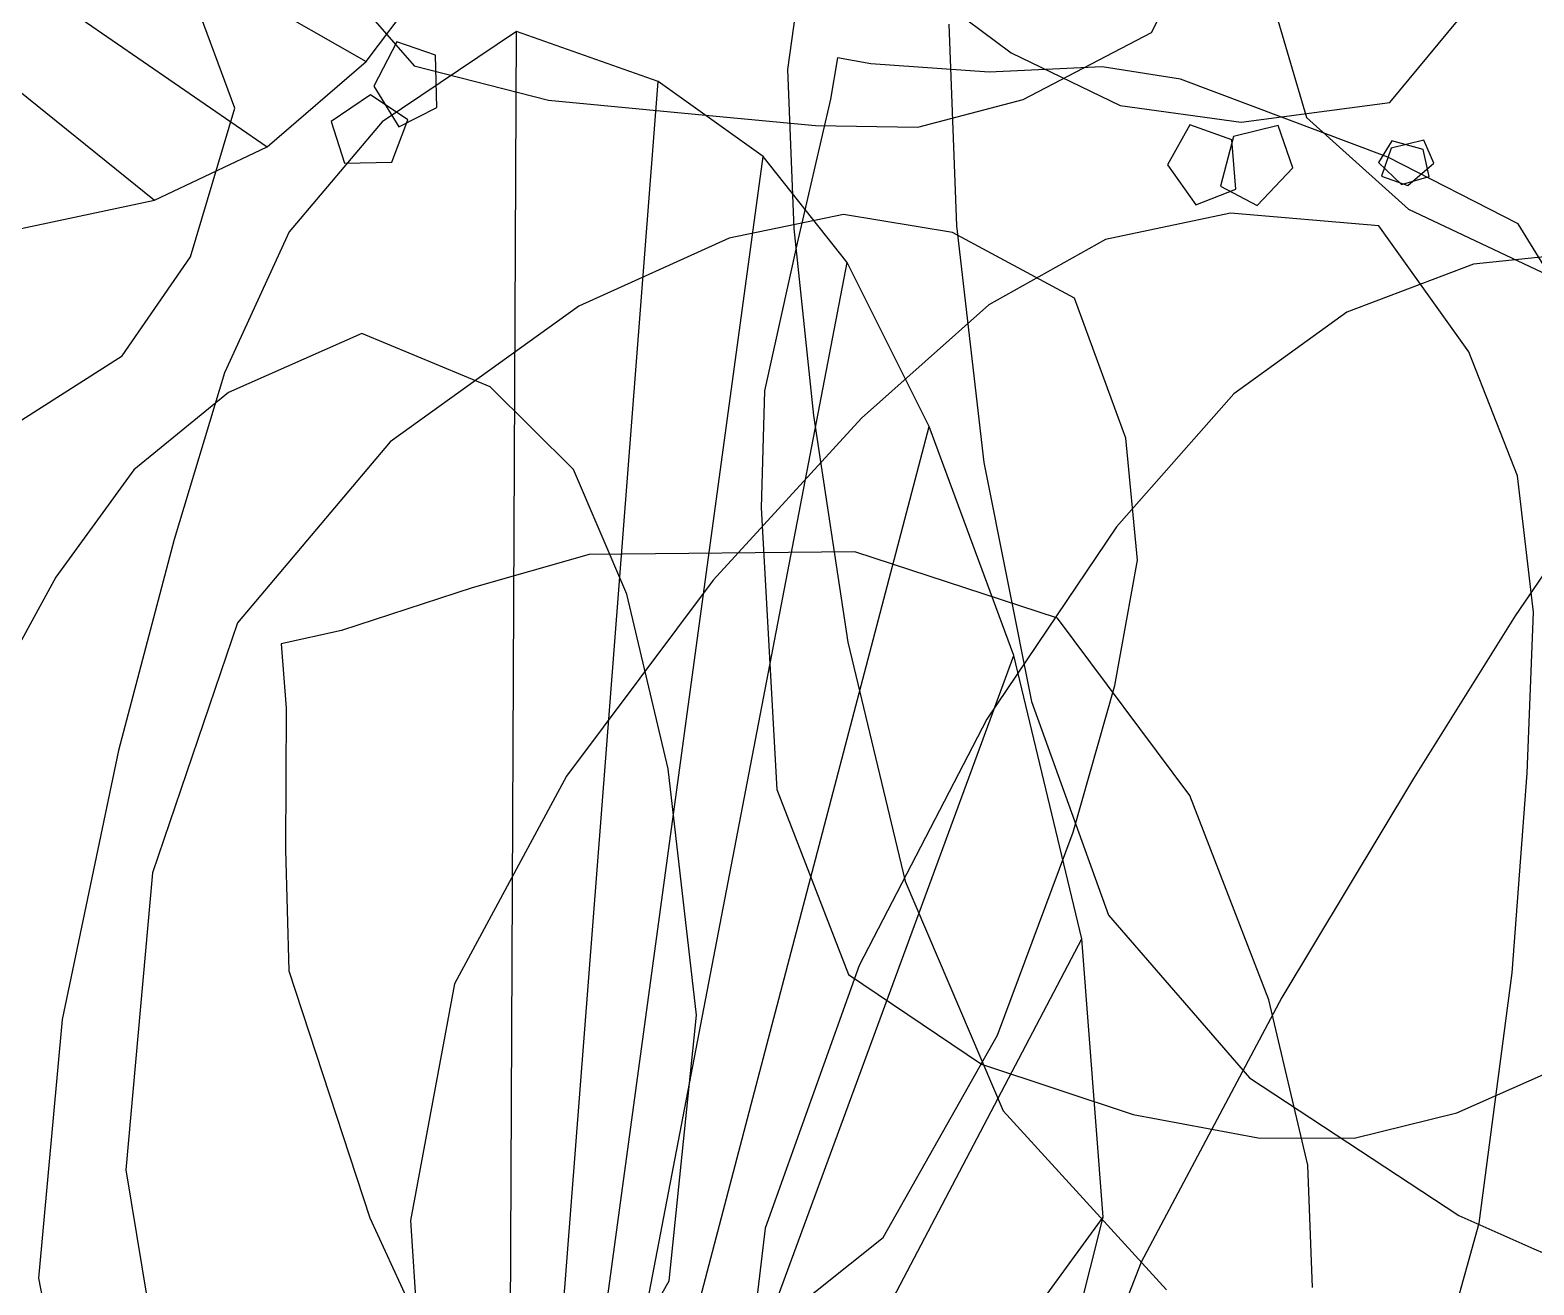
# Model space of a CAD drawing. Extents: x -23.2 to 18.8, y -18.4 to 11.3.
# Drawn here: x -4.4113 to -4.3418, y -0.7904 to -0.7324 of the extents above; entities that cross this region are included whole.
import ezdxf

# ---------------------------------------------------------------- set-up
doc = ezdxf.new("R2010")
doc.units = 0
doc.layers.add('FURNISHINGELEMENT', color=8, linetype='CONTINUOUS')

msp = doc.modelspace()

# ---------------------------------------------------------------- linework, layer by layer
at = {"layer": 'FURNISHINGELEMENT'}
for p, q in [((-4.456817, -0.698903, 4.49287), (-4.395807, -0.733825, 4.414614)), ((-4.456817, -0.698903, 4.49287), (-4.400387, -0.737758, 4.418701)), ((-4.456817, -0.698903, 4.49287), (-4.405587, -0.740231, 4.423547)), ((-4.359487, -0.732484, 4.461641), (-4.356237, -0.726019, 4.465503)), ((-4.395807, -0.733825, 4.414614), (-4.391277, -0.727813, 4.411223)), ((-4.395807, -0.733825, 4.414614), (-4.391277, -0.727813, 4.411223)), ((-4.395807, -0.733825, 4.414614), (-4.391277, -0.727813, 4.411223)), ((-4.395807, -0.733825, 4.414614), (-4.391277, -0.727813, 4.411223)), ((-4.395807, -0.733825, 4.414614), (-4.391277, -0.727813, 4.411223)), ((-4.395807, -0.733825, 4.414614), (-4.391277, -0.727813, 4.411223)), ((-4.395807, -0.733825, 4.414614), (-4.391277, -0.727813, 4.411223)), ((-4.395807, -0.733825, 4.414614), (-4.391277, -0.727813, 4.411223)), ((-4.395807, -0.733825, 4.414614), (-4.391277, -0.727813, 4.411223)), ((-4.395807, -0.733825, 4.414614), (-4.391277, -0.727813, 4.411223)), ((-4.395807, -0.733825, 4.414614), (-4.391277, -0.727813, 4.411223)), ((-4.395807, -0.733825, 4.414614), (-4.391277, -0.727813, 4.411223)), ((-4.395807, -0.733825, 4.414614), (-4.391277, -0.727813, 4.411223)), ((-4.375407, -0.727433, 4.334482), (-4.376317, -0.734193, 4.338891)), ((-4.354967, -0.727397, 4.060071), (-4.352327, -0.736408, 4.048339)), ((-4.398277, -0.728624, 4.51861), (-4.393587, -0.734016, 4.50609)), ((-4.401877, -0.73598, 4.440578), (-4.404277, -0.729459, 4.443741)), ((-4.371217, -0.729498, 4.447689), (-4.365987, -0.733421, 4.442035)), ((-4.348467, -0.73572, 4.4297), (-4.343647, -0.729874, 4.433123)), ((-4.368867, -0.732097, 4.286341), (-4.368507, -0.741414, 4.293002)), ((-4.388847, -0.732432, 4.410844), (-4.395057, -0.736613, 4.413751)), ((-4.388847, -0.732432, 4.410844), (-4.395057, -0.736613, 4.413751)), ((-4.388847, -0.732432, 4.410844), (-4.395057, -0.736613, 4.413751)), ((-4.388847, -0.732432, 4.410844), (-4.395057, -0.736613, 4.413751)), ((-4.388847, -0.732432, 4.410844), (-4.395057, -0.736613, 4.413751)), ((-4.388847, -0.732432, 4.410844), (-4.395057, -0.736613, 4.413751)), ((-4.388847, -0.732432, 4.410844), (-4.395057, -0.736613, 4.413751)), ((-4.388847, -0.732432, 4.410844), (-4.395057, -0.736613, 4.413751)), ((-4.388847, -0.732432, 4.410844), (-4.395057, -0.736613, 4.413751)), ((-4.388847, -0.732432, 4.410844), (-4.395057, -0.736613, 4.413751)), ((-4.388847, -0.732432, 4.410844), (-4.395057, -0.736613, 4.413751)), ((-4.388847, -0.732432, 4.410844), (-4.395057, -0.736613, 4.413751)), ((-4.388847, -0.732432, 4.410844), (-4.395057, -0.736613, 4.413751)), ((-4.388847, -0.732432, 4.410844), (-4.395057, -0.736613, 4.413751)), ((-4.388847, -0.732432, 4.410844), (-4.395057, -0.736613, 4.413751)), ((-4.389287, -0.824956, 4.474692), (-4.388847, -0.732432, 4.410844)), ((-4.382297, -0.734744, 4.413554), (-4.388847, -0.732432, 4.410844)), ((-4.382297, -0.734744, 4.413554), (-4.388847, -0.732432, 4.410844)), ((-4.382297, -0.734744, 4.413554), (-4.388847, -0.732432, 4.410844)), ((-4.382297, -0.734744, 4.413554), (-4.388847, -0.732432, 4.410844)), ((-4.382297, -0.734744, 4.413554), (-4.388847, -0.732432, 4.410844)), ((-4.382297, -0.734744, 4.413554), (-4.388847, -0.732432, 4.410844)), ((-4.382297, -0.734744, 4.413554), (-4.388847, -0.732432, 4.410844)), ((-4.382297, -0.734744, 4.413554), (-4.388847, -0.732432, 4.410844)), ((-4.382297, -0.734744, 4.413554), (-4.388847, -0.732432, 4.410844)), ((-4.382297, -0.734744, 4.413554), (-4.388847, -0.732432, 4.410844)), ((-4.382297, -0.734744, 4.413554), (-4.388847, -0.732432, 4.410844)), ((-4.382297, -0.734744, 4.413554), (-4.388847, -0.732432, 4.410844)), ((-4.382297, -0.734744, 4.413554), (-4.388847, -0.732432, 4.410844)), ((-4.382297, -0.734744, 4.413554), (-4.388847, -0.732432, 4.410844)), ((-4.365427, -0.735576, 4.465358), (-4.359487, -0.732484, 4.461641)), ((-4.394387, -0.73291, 4.424855), (-4.395447, -0.734952, 4.423915)), ((-4.392597, -0.733527, 4.426159), (-4.394387, -0.73291, 4.424855)), ((-4.392537, -0.735952, 4.426025), (-4.392597, -0.733527, 4.426159)), ((-4.365987, -0.733421, 4.442035), (-4.360947, -0.73585, 4.437109)), ((-4.400387, -0.737758, 4.418701), (-4.395807, -0.733825, 4.414614)), ((-4.400387, -0.737758, 4.418701), (-4.395807, -0.733825, 4.414614)), ((-4.400387, -0.737758, 4.418701), (-4.395807, -0.733825, 4.414614)), ((-4.400387, -0.737758, 4.418701), (-4.395807, -0.733825, 4.414614)), ((-4.400387, -0.737758, 4.418701), (-4.395807, -0.733825, 4.414614)), ((-4.400387, -0.737758, 4.418701), (-4.395807, -0.733825, 4.414614)), ((-4.400387, -0.737758, 4.418701), (-4.395807, -0.733825, 4.414614)), ((-4.400387, -0.737758, 4.418701), (-4.395807, -0.733825, 4.414614)), ((-4.400387, -0.737758, 4.418701), (-4.395807, -0.733825, 4.414614)), ((-4.400387, -0.737758, 4.418701), (-4.395807, -0.733825, 4.414614)), ((-4.400387, -0.737758, 4.418701), (-4.395807, -0.733825, 4.414614)), ((-4.400387, -0.737758, 4.418701), (-4.395807, -0.733825, 4.414614)), ((-4.393587, -0.734016, 4.50609), (-4.387367, -0.735609, 4.49452)), ((-4.376317, -0.734193, 4.338891), (-4.376027, -0.741541, 4.343985)), ((-4.374017, -0.733656, 4.141908), (-4.374337, -0.73556, 4.142002)), ((-4.372467, -0.733923, 4.141071), (-4.374017, -0.733656, 4.141908)), ((-4.366997, -0.734314, 4.137991), (-4.372467, -0.733923, 4.141071)), ((-4.361777, -0.734063, 4.13456), (-4.366997, -0.734314, 4.137991)), ((-4.358157, -0.734628, 4.131525), (-4.361777, -0.734063, 4.13456)), ((-4.389287, -0.824956, 4.474692), (-4.382297, -0.734744, 4.413554)), ((-4.377447, -0.738204, 4.416783), (-4.382297, -0.734744, 4.413554)), ((-4.377447, -0.738204, 4.416783), (-4.382297, -0.734744, 4.413554)), ((-4.377447, -0.738204, 4.416783), (-4.382297, -0.734744, 4.413554)), ((-4.377447, -0.738204, 4.416783), (-4.382297, -0.734744, 4.413554)), ((-4.377447, -0.738204, 4.416783), (-4.382297, -0.734744, 4.413554)), ((-4.377447, -0.738204, 4.416783), (-4.382297, -0.734744, 4.413554)), ((-4.377447, -0.738204, 4.416783), (-4.382297, -0.734744, 4.413554)), ((-4.377447, -0.738204, 4.416783), (-4.382297, -0.734744, 4.413554)), ((-4.377447, -0.738204, 4.416783), (-4.382297, -0.734744, 4.413554)), ((-4.377447, -0.738204, 4.416783), (-4.382297, -0.734744, 4.413554)), ((-4.377447, -0.738204, 4.416783), (-4.382297, -0.734744, 4.413554)), ((-4.377447, -0.738204, 4.416783), (-4.382297, -0.734744, 4.413554)), ((-4.377447, -0.738204, 4.416783), (-4.382297, -0.734744, 4.413554)), ((-4.348567, -0.738242, 4.121615), (-4.358157, -0.734628, 4.131525)), ((-4.395597, -0.735358, 4.432728), (-4.397417, -0.736595, 4.431815)), ((-4.393877, -0.73652, 4.431905), (-4.395597, -0.735358, 4.432728)), ((-4.395447, -0.734952, 4.423915), (-4.394297, -0.736833, 4.424638)), ((-4.387367, -0.735609, 4.49452), (-4.380437, -0.73627, 4.48406)), ((-4.374337, -0.73556, 4.142002), (-4.375877, -0.742215, 4.142132)), ((-4.370297, -0.736853, 4.470209), (-4.365427, -0.735576, 4.465358)), ((-4.403927, -0.742852, 4.444775), (-4.401877, -0.73598, 4.440578)), ((-4.394297, -0.736833, 4.424638), (-4.392537, -0.735952, 4.426025)), ((-4.380437, -0.73627, 4.48406), (-4.375027, -0.736776, 4.476489)), ((-4.360947, -0.73585, 4.437109), (-4.355347, -0.73662, 4.433026)), ((-4.355347, -0.73662, 4.433026), (-4.348467, -0.73572, 4.4297)), ((-4.395057, -0.736613, 4.413751), (-4.399367, -0.741698, 4.417358)), ((-4.395057, -0.736613, 4.413751), (-4.399367, -0.741698, 4.417358)), ((-4.395057, -0.736613, 4.413751), (-4.399367, -0.741698, 4.417358)), ((-4.395057, -0.736613, 4.413751), (-4.399367, -0.741698, 4.417358)), ((-4.395057, -0.736613, 4.413751), (-4.399367, -0.741698, 4.417358)), ((-4.395057, -0.736613, 4.413751), (-4.399367, -0.741698, 4.417358)), ((-4.395057, -0.736613, 4.413751), (-4.399367, -0.741698, 4.417358)), ((-4.395057, -0.736613, 4.413751), (-4.399367, -0.741698, 4.417358)), ((-4.395057, -0.736613, 4.413751), (-4.399367, -0.741698, 4.417358)), ((-4.395057, -0.736613, 4.413751), (-4.399367, -0.741698, 4.417358)), ((-4.395057, -0.736613, 4.413751), (-4.399367, -0.741698, 4.417358)), ((-4.395057, -0.736613, 4.413751), (-4.399367, -0.741698, 4.417358)), ((-4.395057, -0.736613, 4.413751), (-4.399367, -0.741698, 4.417358)), ((-4.395057, -0.736613, 4.413751), (-4.399367, -0.741698, 4.417358)), ((-4.395057, -0.736613, 4.413751), (-4.399367, -0.741698, 4.417358)), ((-4.397417, -0.736595, 4.431815), (-4.396807, -0.738522, 4.430426)), ((-4.394617, -0.738476, 4.430482), (-4.393877, -0.73652, 4.431905)), ((-4.375027, -0.736776, 4.476489), (-4.370297, -0.736853, 4.470209)), ((-4.357727, -0.736741, 4.45291), (-4.358757, -0.738602, 4.451578)), ((-4.355777, -0.737434, 4.4537), (-4.357727, -0.736741, 4.45291)), ((-4.353637, -0.736773, 4.445513), (-4.355697, -0.737292, 4.4447)), ((-4.352957, -0.738739, 4.446769), (-4.353637, -0.736773, 4.445513)), ((-4.352327, -0.736408, 4.048339), (-4.347607, -0.74065, 4.036181)), ((-4.355697, -0.737292, 4.4447), (-4.356297, -0.739578, 4.445454)), ((-4.355597, -0.739724, 4.452856), (-4.355777, -0.737434, 4.4537)), ((-4.348387, -0.73749, 4.427584), (-4.348997, -0.738485, 4.426202)), ((-4.346907, -0.737455, 4.425607), (-4.348407, -0.737827, 4.425317)), ((-4.346937, -0.737894, 4.427853), (-4.348387, -0.73749, 4.427584)), ((-4.346437, -0.738517, 4.426931), (-4.346907, -0.737455, 4.425607)), ((-4.405587, -0.740231, 4.423547), (-4.400387, -0.737758, 4.418701)), ((-4.405587, -0.740231, 4.423547), (-4.400387, -0.737758, 4.418701)), ((-4.405587, -0.740231, 4.423547), (-4.400387, -0.737758, 4.418701)), ((-4.405587, -0.740231, 4.423547), (-4.400387, -0.737758, 4.418701)), ((-4.405587, -0.740231, 4.423547), (-4.400387, -0.737758, 4.418701)), ((-4.405587, -0.740231, 4.423547), (-4.400387, -0.737758, 4.418701)), ((-4.405587, -0.740231, 4.423547), (-4.400387, -0.737758, 4.418701)), ((-4.405587, -0.740231, 4.423547), (-4.400387, -0.737758, 4.418701)), ((-4.405587, -0.740231, 4.423547), (-4.400387, -0.737758, 4.418701)), ((-4.405587, -0.740231, 4.423547), (-4.400387, -0.737758, 4.418701)), ((-4.405587, -0.740231, 4.423547), (-4.400387, -0.737758, 4.418701)), ((-4.389287, -0.824956, 4.474692), (-4.377447, -0.738204, 4.416783)), ((-4.373567, -0.743105, 4.420522), (-4.377447, -0.738204, 4.416783)), ((-4.373567, -0.743105, 4.420522), (-4.377447, -0.738204, 4.416783)), ((-4.373567, -0.743105, 4.420522), (-4.377447, -0.738204, 4.416783)), ((-4.373567, -0.743105, 4.420522), (-4.377447, -0.738204, 4.416783)), ((-4.373567, -0.743105, 4.420522), (-4.377447, -0.738204, 4.416783)), ((-4.373567, -0.743105, 4.420522), (-4.377447, -0.738204, 4.416783)), ((-4.373567, -0.743105, 4.420522), (-4.377447, -0.738204, 4.416783)), ((-4.373567, -0.743105, 4.420522), (-4.377447, -0.738204, 4.416783)), ((-4.373567, -0.743105, 4.420522), (-4.377447, -0.738204, 4.416783)), ((-4.373567, -0.743105, 4.420522), (-4.377447, -0.738204, 4.416783)), ((-4.373567, -0.743105, 4.420522), (-4.377447, -0.738204, 4.416783)), ((-4.373567, -0.743105, 4.420522), (-4.377447, -0.738204, 4.416783)), ((-4.348407, -0.737827, 4.425317), (-4.348857, -0.73912, 4.426462)), ((-4.342537, -0.741316, 4.11188), (-4.348567, -0.738242, 4.121615)), ((-4.346657, -0.739137, 4.426636), (-4.346937, -0.737894, 4.427853)), ((-4.396807, -0.738522, 4.430426), (-4.394617, -0.738476, 4.430482)), ((-4.358757, -0.738602, 4.451578), (-4.357447, -0.740446, 4.451545)), ((-4.354607, -0.740473, 4.446733), (-4.352957, -0.738739, 4.446769)), ((-4.348997, -0.738485, 4.426202), (-4.347927, -0.739502, 4.425616)), ((-4.347647, -0.739546, 4.42746), (-4.346437, -0.738517, 4.426931)), ((-4.357447, -0.740446, 4.451545), (-4.355597, -0.739724, 4.452856)), ((-4.356297, -0.739578, 4.445454), (-4.354607, -0.740473, 4.446733)), ((-4.348857, -0.73912, 4.426462), (-4.347647, -0.739546, 4.42746)), ((-4.347927, -0.739502, 4.425616), (-4.346657, -0.739137, 4.426636)), ((-4.412787, -0.741761, 4.429917), (-4.405587, -0.740231, 4.423547)), ((-4.412787, -0.741761, 4.429917), (-4.405587, -0.740231, 4.423547)), ((-4.412787, -0.741761, 4.429917), (-4.405587, -0.740231, 4.423547)), ((-4.412787, -0.741761, 4.429917), (-4.405587, -0.740231, 4.423547)), ((-4.412787, -0.741761, 4.429917), (-4.405587, -0.740231, 4.423547)), ((-4.412787, -0.741761, 4.429917), (-4.405587, -0.740231, 4.423547)), ((-4.412787, -0.741761, 4.429917), (-4.405587, -0.740231, 4.423547)), ((-4.412787, -0.741761, 4.429917), (-4.405587, -0.740231, 4.423547)), ((-4.412787, -0.741761, 4.429917), (-4.405587, -0.740231, 4.423547)), ((-4.412787, -0.741761, 4.429917), (-4.405587, -0.740231, 4.423547)), ((-4.373727, -0.740897, 4.476854), (-4.379027, -0.741993, 4.4834)), ((-4.368697, -0.741725, 4.471862), (-4.373727, -0.740897, 4.476854)), ((-4.355847, -0.740836, 4.433248), (-4.361617, -0.74204, 4.437346)), ((-4.348987, -0.741409, 4.429965), (-4.355847, -0.740836, 4.433248)), ((-4.347607, -0.74065, 4.036181), (-4.340897, -0.743813, 4.024944)), ((-4.399367, -0.741698, 4.417358), (-4.402357, -0.748208, 4.421639)), ((-4.399367, -0.741698, 4.417358), (-4.402357, -0.748208, 4.421639)), ((-4.399367, -0.741698, 4.417358), (-4.402357, -0.748208, 4.421639)), ((-4.399367, -0.741698, 4.417358), (-4.402357, -0.748208, 4.421639)), ((-4.399367, -0.741698, 4.417358), (-4.402357, -0.748208, 4.421639)), ((-4.399367, -0.741698, 4.417358), (-4.402357, -0.748208, 4.421639)), ((-4.399367, -0.741698, 4.417358), (-4.402357, -0.748208, 4.421639)), ((-4.399367, -0.741698, 4.417358), (-4.402357, -0.748208, 4.421639)), ((-4.399367, -0.741698, 4.417358), (-4.402357, -0.748208, 4.421639)), ((-4.399367, -0.741698, 4.417358), (-4.402357, -0.748208, 4.421639)), ((-4.399367, -0.741698, 4.417358), (-4.402357, -0.748208, 4.421639)), ((-4.399367, -0.741698, 4.417358), (-4.402357, -0.748208, 4.421639)), ((-4.399367, -0.741698, 4.417358), (-4.402357, -0.748208, 4.421639)), ((-4.399367, -0.741698, 4.417358), (-4.402357, -0.748208, 4.421639)), ((-4.399367, -0.741698, 4.417358), (-4.402357, -0.748208, 4.421639)), ((-4.376027, -0.741541, 4.343985), (-4.375117, -0.750189, 4.350118)), ((-4.363057, -0.744755, 4.468095), (-4.368697, -0.741725, 4.471862)), ((-4.368507, -0.741414, 4.293002), (-4.367247, -0.752359, 4.301138)), ((-4.344827, -0.747234, 4.433152), (-4.348987, -0.741409, 4.429965)), ((-4.338157, -0.748472, 4.10137), (-4.342537, -0.741316, 4.11188)), ((-4.379027, -0.741993, 4.4834), (-4.385977, -0.745131, 4.49244)), ((-4.375877, -0.742215, 4.142132), (-4.377387, -0.749039, 4.141194)), ((-4.361617, -0.74204, 4.437346), (-4.367007, -0.745074, 4.442333)), ((-4.337477, -0.742455, 4.392825), (-4.344607, -0.743195, 4.395737)), ((-4.407077, -0.747432, 4.450699), (-4.403927, -0.742852, 4.444775)), ((-4.389287, -0.824956, 4.474692), (-4.373567, -0.743105, 4.420522)), ((-4.369767, -0.750688, 4.425258), (-4.373567, -0.743105, 4.420522)), ((-4.369767, -0.750688, 4.425258), (-4.373567, -0.743105, 4.420522)), ((-4.369767, -0.750688, 4.425258), (-4.373567, -0.743105, 4.420522)), ((-4.369767, -0.750688, 4.425258), (-4.373567, -0.743105, 4.420522)), ((-4.369767, -0.750688, 4.425258), (-4.373567, -0.743105, 4.420522)), ((-4.369767, -0.750688, 4.425258), (-4.373567, -0.743105, 4.420522)), ((-4.369767, -0.750688, 4.425258), (-4.373567, -0.743105, 4.420522)), ((-4.369767, -0.750688, 4.425258), (-4.373567, -0.743105, 4.420522)), ((-4.369767, -0.750688, 4.425258), (-4.373567, -0.743105, 4.420522)), ((-4.369767, -0.750688, 4.425258), (-4.373567, -0.743105, 4.420522)), ((-4.369767, -0.750688, 4.425258), (-4.373567, -0.743105, 4.420522)), ((-4.344607, -0.743195, 4.395737), (-4.350467, -0.745401, 4.399334)), ((-4.385977, -0.745131, 4.49244), (-4.394697, -0.751395, 4.50342)), ((-4.367007, -0.745074, 4.442333), (-4.372907, -0.750305, 4.448553)), ((-4.360677, -0.751237, 4.471775), (-4.363057, -0.744755, 4.468095)), ((-4.350467, -0.745401, 4.399334), (-4.355687, -0.749181, 4.403687)), ((-4.395997, -0.746387, 4.446674), (-4.402167, -0.749126, 4.450029)), ((-4.390067, -0.748854, 4.450446), (-4.395997, -0.746387, 4.446674)), ((-4.411727, -0.75039, 4.458594), (-4.407077, -0.747432, 4.450699)), ((-4.342567, -0.752967, 4.437057), (-4.344827, -0.747234, 4.433152)), ((-4.402357, -0.748208, 4.421639), (-4.404687, -0.75591, 4.426033)), ((-4.402357, -0.748208, 4.421639), (-4.404687, -0.75591, 4.426033)), ((-4.402357, -0.748208, 4.421639), (-4.404687, -0.75591, 4.426033)), ((-4.402357, -0.748208, 4.421639), (-4.404687, -0.75591, 4.426033)), ((-4.402357, -0.748208, 4.421639), (-4.404687, -0.75591, 4.426033)), ((-4.402357, -0.748208, 4.421639), (-4.404687, -0.75591, 4.426033)), ((-4.402357, -0.748208, 4.421639), (-4.404687, -0.75591, 4.426033)), ((-4.402357, -0.748208, 4.421639), (-4.404687, -0.75591, 4.426033)), ((-4.402357, -0.748208, 4.421639), (-4.404687, -0.75591, 4.426033)), ((-4.402357, -0.748208, 4.421639), (-4.404687, -0.75591, 4.426033)), ((-4.402357, -0.748208, 4.421639), (-4.404687, -0.75591, 4.426033)), ((-4.402357, -0.748208, 4.421639), (-4.404687, -0.75591, 4.426033)), ((-4.402357, -0.748208, 4.421639), (-4.404687, -0.75591, 4.426033)), ((-4.402357, -0.748208, 4.421639), (-4.404687, -0.75591, 4.426033)), ((-4.402357, -0.748208, 4.421639), (-4.404687, -0.75591, 4.426033)), ((-4.402167, -0.749126, 4.450029), (-4.406547, -0.752691, 4.4542)), ((-4.386217, -0.752672, 4.455464), (-4.390067, -0.748854, 4.450446)), ((-4.377387, -0.749039, 4.141194), (-4.377537, -0.754446, 4.138709)), ((-4.355687, -0.749181, 4.403687), (-4.361107, -0.755325, 4.409438)), ((-4.375117, -0.750189, 4.350118), (-4.373527, -0.760654, 4.358111)), ((-4.389287, -0.824956, 4.474692), (-4.369767, -0.750688, 4.425258)), ((-4.372907, -0.750305, 4.448553), (-4.379757, -0.757791, 4.456587)), ((-4.365857, -0.761284, 4.430925), (-4.369767, -0.750688, 4.425258)), ((-4.365857, -0.761284, 4.430925), (-4.369767, -0.750688, 4.425258)), ((-4.365857, -0.761284, 4.430925), (-4.369767, -0.750688, 4.425258)), ((-4.365857, -0.761284, 4.430925), (-4.369767, -0.750688, 4.425258)), ((-4.365857, -0.761284, 4.430925), (-4.369767, -0.750688, 4.425258)), ((-4.365857, -0.761284, 4.430925), (-4.369767, -0.750688, 4.425258)), ((-4.365857, -0.761284, 4.430925), (-4.369767, -0.750688, 4.425258)), ((-4.365857, -0.761284, 4.430925), (-4.369767, -0.750688, 4.425258)), ((-4.365857, -0.761284, 4.430925), (-4.369767, -0.750688, 4.425258)), ((-4.365857, -0.761284, 4.430925), (-4.369767, -0.750688, 4.425258)), ((-4.394697, -0.751395, 4.50342), (-4.401757, -0.759767, 4.51318)), ((-4.360147, -0.756873, 4.476584), (-4.360677, -0.751237, 4.471775)), ((-4.406547, -0.752691, 4.4542), (-4.410147, -0.757663, 4.459339)), ((-4.383757, -0.758441, 4.461834), (-4.386217, -0.752672, 4.455464)), ((-4.367247, -0.752359, 4.301138), (-4.365047, -0.763399, 4.310659)), ((-4.341837, -0.759272, 4.441754), (-4.342567, -0.752967, 4.437057)), ((-4.338537, -0.753344, 4.352557), (-4.342677, -0.759445, 4.354863)), ((-4.338537, -0.753344, 4.352557), (-4.342677, -0.759445, 4.354863)), ((-4.338537, -0.753344, 4.352557), (-4.342677, -0.759445, 4.354863)), ((-4.338537, -0.753344, 4.352557), (-4.342677, -0.759445, 4.354863)), ((-4.338537, -0.753344, 4.352557), (-4.342677, -0.759445, 4.354863)), ((-4.338537, -0.753344, 4.352557), (-4.342677, -0.759445, 4.354863)), ((-4.338537, -0.753344, 4.352557), (-4.342677, -0.759445, 4.354863)), ((-4.338537, -0.753344, 4.352557), (-4.342677, -0.759445, 4.354863)), ((-4.338537, -0.753344, 4.352557), (-4.342677, -0.759445, 4.354863)), ((-4.338537, -0.753344, 4.352557), (-4.342677, -0.759445, 4.354863)), ((-4.338537, -0.753344, 4.352557), (-4.342677, -0.759445, 4.354863)), ((-4.338537, -0.753344, 4.352557), (-4.342677, -0.759445, 4.354863)), ((-4.338537, -0.753344, 4.352557), (-4.342677, -0.759445, 4.354863)), ((-4.338537, -0.753344, 4.352557), (-4.342677, -0.759445, 4.354863)), ((-4.338537, -0.753344, 4.352557), (-4.342677, -0.759445, 4.354863)), ((-4.338537, -0.753344, 4.352557), (-4.342677, -0.759445, 4.354863)), ((-4.338537, -0.753344, 4.352557), (-4.342677, -0.759445, 4.354863)), ((-4.377537, -0.754446, 4.138709), (-4.376817, -0.767464, 4.128828)), ((-4.361107, -0.755325, 4.409438), (-4.367107, -0.764225, 4.416785)), ((-4.404687, -0.75591, 4.426033), (-4.407257, -0.765665, 4.430906)), ((-4.404687, -0.75591, 4.426033), (-4.407257, -0.765665, 4.430906)), ((-4.404687, -0.75591, 4.426033), (-4.407257, -0.765665, 4.430906)), ((-4.404687, -0.75591, 4.426033), (-4.407257, -0.765665, 4.430906)), ((-4.404687, -0.75591, 4.426033), (-4.407257, -0.765665, 4.430906)), ((-4.404687, -0.75591, 4.426033), (-4.407257, -0.765665, 4.430906)), ((-4.404687, -0.75591, 4.426033), (-4.407257, -0.765665, 4.430906)), ((-4.404687, -0.75591, 4.426033), (-4.407257, -0.765665, 4.430906)), ((-4.404687, -0.75591, 4.426033), (-4.407257, -0.765665, 4.430906)), ((-4.404687, -0.75591, 4.426033), (-4.407257, -0.765665, 4.430906)), ((-4.404687, -0.75591, 4.426033), (-4.407257, -0.765665, 4.430906)), ((-4.404687, -0.75591, 4.426033), (-4.407257, -0.765665, 4.430906)), ((-4.404687, -0.75591, 4.426033), (-4.407257, -0.765665, 4.430906)), ((-4.404687, -0.75591, 4.426033), (-4.407257, -0.765665, 4.430906)), ((-4.404687, -0.75591, 4.426033), (-4.407257, -0.765665, 4.430906)), ((-4.385487, -0.756605, 4.178075), (-4.390907, -0.758152, 4.17998)), ((-4.373207, -0.756487, 4.169746), (-4.385487, -0.756605, 4.178075)), ((-4.363837, -0.759545, 4.157896), (-4.373207, -0.756487, 4.169746)), ((-4.361187, -0.762659, 4.482753), (-4.360147, -0.756873, 4.476584)), ((-4.410147, -0.757663, 4.459339), (-4.414297, -0.765242, 4.46596)), ((-4.379757, -0.757791, 4.456587), (-4.386537, -0.766847, 4.466047)), ((-4.390907, -0.758152, 4.17998), (-4.396947, -0.76012, 4.181048)), ((-4.381847, -0.766509, 4.469288), (-4.383757, -0.758441, 4.461834)), ((-4.401757, -0.759767, 4.51318), (-4.405677, -0.771318, 4.52197)), ((-4.357717, -0.767756, 4.145245), (-4.363837, -0.759545, 4.157896)), ((-4.342677, -0.759445, 4.354863), (-4.347377, -0.766961, 4.35721)), ((-4.342677, -0.759445, 4.354863), (-4.347377, -0.766961, 4.35721)), ((-4.342677, -0.759445, 4.354863), (-4.347377, -0.766961, 4.35721)), ((-4.342677, -0.759445, 4.354863), (-4.347377, -0.766961, 4.35721)), ((-4.342677, -0.759445, 4.354863), (-4.347377, -0.766961, 4.35721)), ((-4.342677, -0.759445, 4.354863), (-4.347377, -0.766961, 4.35721)), ((-4.342677, -0.759445, 4.354863), (-4.347377, -0.766961, 4.35721)), ((-4.342677, -0.759445, 4.354863), (-4.347377, -0.766961, 4.35721)), ((-4.342677, -0.759445, 4.354863), (-4.347377, -0.766961, 4.35721)), ((-4.342677, -0.759445, 4.354863), (-4.347377, -0.766961, 4.35721)), ((-4.342677, -0.759445, 4.354863), (-4.347377, -0.766961, 4.35721)), ((-4.342677, -0.759445, 4.354863), (-4.347377, -0.766961, 4.35721)), ((-4.342677, -0.759445, 4.354863), (-4.347377, -0.766961, 4.35721)), ((-4.342677, -0.759445, 4.354863), (-4.347377, -0.766961, 4.35721)), ((-4.342677, -0.759445, 4.354863), (-4.347377, -0.766961, 4.35721)), ((-4.342677, -0.759445, 4.354863), (-4.347377, -0.766961, 4.35721)), ((-4.342677, -0.759445, 4.354863), (-4.347377, -0.766961, 4.35721)), ((-4.342117, -0.766715, 4.447123), (-4.341837, -0.759272, 4.441754)), ((-4.396947, -0.76012, 4.181048), (-4.399737, -0.760738, 4.18142)), ((-4.373527, -0.760654, 4.358111), (-4.370887, -0.771708, 4.366888)), ((-4.399737, -0.760738, 4.18142), (-4.399497, -0.763715, 4.180408)), ((-4.389287, -0.824956, 4.474692), (-4.365857, -0.761284, 4.430925)), ((-4.362707, -0.774372, 4.437221), (-4.365857, -0.761284, 4.430925)), ((-4.362707, -0.774372, 4.437221), (-4.365857, -0.761284, 4.430925)), ((-4.362707, -0.774372, 4.437221), (-4.365857, -0.761284, 4.430925)), ((-4.362707, -0.774372, 4.437221), (-4.365857, -0.761284, 4.430925)), ((-4.362707, -0.774372, 4.437221), (-4.365857, -0.761284, 4.430925)), ((-4.362707, -0.774372, 4.437221), (-4.365857, -0.761284, 4.430925)), ((-4.362707, -0.774372, 4.437221), (-4.365857, -0.761284, 4.430925)), ((-4.362707, -0.774372, 4.437221), (-4.365857, -0.761284, 4.430925)), ((-4.362707, -0.774372, 4.437221), (-4.365857, -0.761284, 4.430925)), ((-4.363117, -0.769446, 4.489989), (-4.361187, -0.762659, 4.482753)), ((-4.365047, -0.763399, 4.310659), (-4.361477, -0.773286, 4.321872)), ((-4.399497, -0.763715, 4.180408), (-4.399527, -0.77024, 4.177838)), ((-4.367107, -0.764225, 4.416785), (-4.373007, -0.775611, 4.425508)), ((-4.407257, -0.765665, 4.430906), (-4.409857, -0.77811, 4.436561)), ((-4.407257, -0.765665, 4.430906), (-4.409857, -0.77811, 4.436561)), ((-4.407257, -0.765665, 4.430906), (-4.409857, -0.77811, 4.436561)), ((-4.407257, -0.765665, 4.430906), (-4.409857, -0.77811, 4.436561)), ((-4.407257, -0.765665, 4.430906), (-4.409857, -0.77811, 4.436561)), ((-4.407257, -0.765665, 4.430906), (-4.409857, -0.77811, 4.436561)), ((-4.407257, -0.765665, 4.430906), (-4.409857, -0.77811, 4.436561)), ((-4.407257, -0.765665, 4.430906), (-4.409857, -0.77811, 4.436561)), ((-4.407257, -0.765665, 4.430906), (-4.409857, -0.77811, 4.436561)), ((-4.407257, -0.765665, 4.430906), (-4.409857, -0.77811, 4.436561)), ((-4.407257, -0.765665, 4.430906), (-4.409857, -0.77811, 4.436561)), ((-4.407257, -0.765665, 4.430906), (-4.409857, -0.77811, 4.436561)), ((-4.407257, -0.765665, 4.430906), (-4.409857, -0.77811, 4.436561)), ((-4.407257, -0.765665, 4.430906), (-4.409857, -0.77811, 4.436561)), ((-4.407257, -0.765665, 4.430906), (-4.409857, -0.77811, 4.436561)), ((-4.386537, -0.766847, 4.466047), (-4.391717, -0.776461, 4.475204)), ((-4.380537, -0.777896, 4.478666), (-4.381847, -0.766509, 4.469288)), ((-4.342817, -0.775942, 4.453736), (-4.342117, -0.766715, 4.447123)), ((-4.376817, -0.767464, 4.128828), (-4.373507, -0.776024, 4.114301)), ((-4.347377, -0.766961, 4.35721), (-4.353467, -0.777092, 4.360553)), ((-4.347377, -0.766961, 4.35721), (-4.353467, -0.777092, 4.360553)), ((-4.347377, -0.766961, 4.35721), (-4.353467, -0.777092, 4.360553)), ((-4.347377, -0.766961, 4.35721), (-4.353467, -0.777092, 4.360553)), ((-4.347377, -0.766961, 4.35721), (-4.353467, -0.777092, 4.360553)), ((-4.347377, -0.766961, 4.35721), (-4.353467, -0.777092, 4.360553)), ((-4.347377, -0.766961, 4.35721), (-4.353467, -0.777092, 4.360553)), ((-4.347377, -0.766961, 4.35721), (-4.353467, -0.777092, 4.360553)), ((-4.347377, -0.766961, 4.35721), (-4.353467, -0.777092, 4.360553)), ((-4.347377, -0.766961, 4.35721), (-4.353467, -0.777092, 4.360553)), ((-4.347377, -0.766961, 4.35721), (-4.353467, -0.777092, 4.360553)), ((-4.347377, -0.766961, 4.35721), (-4.353467, -0.777092, 4.360553)), ((-4.347377, -0.766961, 4.35721), (-4.353467, -0.777092, 4.360553)), ((-4.347377, -0.766961, 4.35721), (-4.353467, -0.777092, 4.360553)), ((-4.347377, -0.766961, 4.35721), (-4.353467, -0.777092, 4.360553)), ((-4.347377, -0.766961, 4.35721), (-4.353467, -0.777092, 4.360553)), ((-4.347377, -0.766961, 4.35721), (-4.353467, -0.777092, 4.360553)), ((-4.354067, -0.777198, 4.134169), (-4.357717, -0.767756, 4.145245)), ((-4.366607, -0.778828, 4.4989), (-4.363117, -0.769446, 4.489989)), ((-4.399527, -0.77024, 4.177838), (-4.399377, -0.775851, 4.17472)), ((-4.405677, -0.771318, 4.52197), (-4.406907, -0.785053, 4.53019)), ((-4.370887, -0.771708, 4.366888), (-4.366357, -0.782318, 4.375653)), ((-4.361477, -0.773286, 4.321872), (-4.354967, -0.780799, 4.333442)), ((-4.389287, -0.824956, 4.474692), (-4.362707, -0.774372, 4.437221)), ((-4.361727, -0.787239, 4.444603), (-4.362707, -0.774372, 4.437221)), ((-4.361727, -0.787239, 4.444603), (-4.362707, -0.774372, 4.437221)), ((-4.361727, -0.787239, 4.444603), (-4.362707, -0.774372, 4.437221)), ((-4.361727, -0.787239, 4.444603), (-4.362707, -0.774372, 4.437221)), ((-4.361727, -0.787239, 4.444603), (-4.362707, -0.774372, 4.437221)), ((-4.361727, -0.787239, 4.444603), (-4.362707, -0.774372, 4.437221)), ((-4.361727, -0.787239, 4.444603), (-4.362707, -0.774372, 4.437221)), ((-4.361727, -0.787239, 4.444603), (-4.362707, -0.774372, 4.437221)), ((-4.399377, -0.775851, 4.17472), (-4.395637, -0.787266, 4.16451)), ((-4.373007, -0.775611, 4.425508), (-4.377357, -0.78775, 4.434115)), ((-4.344337, -0.787522, 4.462748), (-4.342817, -0.775942, 4.453736)), ((-4.391717, -0.776461, 4.475204), (-4.393747, -0.787399, 4.484227)), ((-4.373507, -0.776024, 4.114301), (-4.367357, -0.780173, 4.100509)), ((-4.353467, -0.777092, 4.360553), (-4.359967, -0.789325, 4.365118)), ((-4.353467, -0.777092, 4.360553), (-4.359967, -0.789325, 4.365118)), ((-4.353467, -0.777092, 4.360553), (-4.359967, -0.789325, 4.365118)), ((-4.353467, -0.777092, 4.360553), (-4.359967, -0.789325, 4.365118)), ((-4.353467, -0.777092, 4.360553), (-4.359967, -0.789325, 4.365118)), ((-4.353467, -0.777092, 4.360553), (-4.359967, -0.789325, 4.365118)), ((-4.353467, -0.777092, 4.360553), (-4.359967, -0.789325, 4.365118)), ((-4.353467, -0.777092, 4.360553), (-4.359967, -0.789325, 4.365118)), ((-4.353467, -0.777092, 4.360553), (-4.359967, -0.789325, 4.365118)), ((-4.353467, -0.777092, 4.360553), (-4.359967, -0.789325, 4.365118)), ((-4.353467, -0.777092, 4.360553), (-4.359967, -0.789325, 4.365118)), ((-4.353467, -0.777092, 4.360553), (-4.359967, -0.789325, 4.365118)), ((-4.353467, -0.777092, 4.360553), (-4.359967, -0.789325, 4.365118)), ((-4.353467, -0.777092, 4.360553), (-4.359967, -0.789325, 4.365118)), ((-4.353467, -0.777092, 4.360553), (-4.359967, -0.789325, 4.365118)), ((-4.353467, -0.777092, 4.360553), (-4.359967, -0.789325, 4.365118)), ((-4.353467, -0.777092, 4.360553), (-4.359967, -0.789325, 4.365118)), ((-4.352267, -0.784829, 4.125952), (-4.354067, -0.777198, 4.134169)), ((-4.381787, -0.790178, 4.488441), (-4.380537, -0.777896, 4.478666)), ((-4.409857, -0.77811, 4.436561), (-4.410957, -0.790067, 4.443236)), ((-4.409857, -0.77811, 4.436561), (-4.410957, -0.790067, 4.443236)), ((-4.409857, -0.77811, 4.436561), (-4.410957, -0.790067, 4.443236)), ((-4.409857, -0.77811, 4.436561), (-4.410957, -0.790067, 4.443236)), ((-4.409857, -0.77811, 4.436561), (-4.410957, -0.790067, 4.443236)), ((-4.409857, -0.77811, 4.436561), (-4.410957, -0.790067, 4.443236)), ((-4.409857, -0.77811, 4.436561), (-4.410957, -0.790067, 4.443236)), ((-4.409857, -0.77811, 4.436561), (-4.410957, -0.790067, 4.443236)), ((-4.409857, -0.77811, 4.436561), (-4.410957, -0.790067, 4.443236)), ((-4.409857, -0.77811, 4.436561), (-4.410957, -0.790067, 4.443236)), ((-4.409857, -0.77811, 4.436561), (-4.410957, -0.790067, 4.443236)), ((-4.409857, -0.77811, 4.436561), (-4.410957, -0.790067, 4.443236)), ((-4.409857, -0.77811, 4.436561), (-4.410957, -0.790067, 4.443236)), ((-4.409857, -0.77811, 4.436561), (-4.410957, -0.790067, 4.443236)), ((-4.409857, -0.77811, 4.436561), (-4.410957, -0.790067, 4.443236)), ((-4.371907, -0.788184, 4.50798), (-4.366607, -0.778828, 4.4989)), ((-4.345377, -0.782412, 4.068375), (-4.339327, -0.779743, 4.064502)), ((-4.367357, -0.780173, 4.100509), (-4.360347, -0.782496, 4.088353)), ((-4.354967, -0.780799, 4.333442), (-4.345287, -0.787161, 4.341975)), ((-4.366357, -0.782318, 4.375653), (-4.358797, -0.790592, 4.385191)), ((-4.360347, -0.782496, 4.088353), (-4.354567, -0.783573, 4.079433)), ((-4.350127, -0.783583, 4.073247), (-4.345377, -0.782412, 4.068375)), ((-4.354567, -0.783573, 4.079433), (-4.350127, -0.783583, 4.073247)), ((-4.352047, -0.790486, 4.119585), (-4.352267, -0.784829, 4.125952)), ((-4.406907, -0.785053, 4.53019), (-4.405927, -0.791029, 4.53234)), ((-4.395637, -0.787266, 4.16451), (-4.392317, -0.794451, 4.153671)), ((-4.393747, -0.787399, 4.484227), (-4.393017, -0.799073, 4.49445)), ((-4.389287, -0.824956, 4.474692), (-4.361727, -0.787239, 4.444603)), ((-4.377357, -0.78775, 4.434115), (-4.378877, -0.800614, 4.442472)), ((-4.364707, -0.799114, 4.453189), (-4.361727, -0.787239, 4.444603)), ((-4.364707, -0.799114, 4.453189), (-4.361727, -0.787239, 4.444603)), ((-4.364707, -0.799114, 4.453189), (-4.361727, -0.787239, 4.444603)), ((-4.364707, -0.799114, 4.453189), (-4.361727, -0.787239, 4.444603)), ((-4.364707, -0.799114, 4.453189), (-4.361727, -0.787239, 4.444603)), ((-4.364707, -0.799114, 4.453189), (-4.361727, -0.787239, 4.444603)), ((-4.364707, -0.799114, 4.453189), (-4.361727, -0.787239, 4.444603)), ((-4.347447, -0.79858, 4.472054), (-4.344337, -0.787522, 4.462748)), ((-4.345287, -0.787161, 4.341975), (-4.341817, -0.788698, 4.3442)), ((-4.380427, -0.794977, 4.51739), (-4.371907, -0.788184, 4.50798)), ((-4.341817, -0.788698, 4.3442), (-4.338207, -0.790257, 4.346215)), ((-4.359967, -0.789325, 4.365118), (-4.364647, -0.801244, 4.370324)), ((-4.359967, -0.789325, 4.365118), (-4.364647, -0.801244, 4.370324)), ((-4.359967, -0.789325, 4.365118), (-4.364647, -0.801244, 4.370324)), ((-4.359967, -0.789325, 4.365118), (-4.364647, -0.801244, 4.370324)), ((-4.359967, -0.789325, 4.365118), (-4.364647, -0.801244, 4.370324)), ((-4.359967, -0.789325, 4.365118), (-4.364647, -0.801244, 4.370324)), ((-4.359967, -0.789325, 4.365118), (-4.364647, -0.801244, 4.370324)), ((-4.359967, -0.789325, 4.365118), (-4.364647, -0.801244, 4.370324)), ((-4.359967, -0.789325, 4.365118), (-4.364647, -0.801244, 4.370324)), ((-4.359967, -0.789325, 4.365118), (-4.364647, -0.801244, 4.370324)), ((-4.359967, -0.789325, 4.365118), (-4.364647, -0.801244, 4.370324)), ((-4.359967, -0.789325, 4.365118), (-4.364647, -0.801244, 4.370324)), ((-4.359967, -0.789325, 4.365118), (-4.364647, -0.801244, 4.370324)), ((-4.359967, -0.789325, 4.365118), (-4.364647, -0.801244, 4.370324)), ((-4.359967, -0.789325, 4.365118), (-4.364647, -0.801244, 4.370324)), ((-4.359967, -0.789325, 4.365118), (-4.364647, -0.801244, 4.370324)), ((-4.359967, -0.789325, 4.365118), (-4.364647, -0.801244, 4.370324)), ((-4.410957, -0.790067, 4.443236), (-4.408687, -0.80141, 4.45179)), ((-4.410957, -0.790067, 4.443236), (-4.408687, -0.80141, 4.45179)), ((-4.410957, -0.790067, 4.443236), (-4.408687, -0.80141, 4.45179)), ((-4.410957, -0.790067, 4.443236), (-4.408687, -0.80141, 4.45179)), ((-4.410957, -0.790067, 4.443236), (-4.408687, -0.80141, 4.45179)), ((-4.410957, -0.790067, 4.443236), (-4.408687, -0.80141, 4.45179)), ((-4.410957, -0.790067, 4.443236), (-4.408687, -0.80141, 4.45179)), ((-4.410957, -0.790067, 4.443236), (-4.408687, -0.80141, 4.45179)), ((-4.410957, -0.790067, 4.443236), (-4.408687, -0.80141, 4.45179)), ((-4.410957, -0.790067, 4.443236), (-4.408687, -0.80141, 4.45179)), ((-4.410957, -0.790067, 4.443236), (-4.408687, -0.80141, 4.45179)), ((-4.410957, -0.790067, 4.443236), (-4.408687, -0.80141, 4.45179)), ((-4.410957, -0.790067, 4.443236), (-4.408687, -0.80141, 4.45179)), ((-4.410957, -0.790067, 4.443236), (-4.408687, -0.80141, 4.45179)), ((-4.410957, -0.790067, 4.443236), (-4.408687, -0.80141, 4.45179)), ((-4.387897, -0.800864, 4.49832), (-4.381787, -0.790178, 4.488441))]:
    msp.add_line(p, q, dxfattribs=at)

doc.saveas('drawing.dxf')
